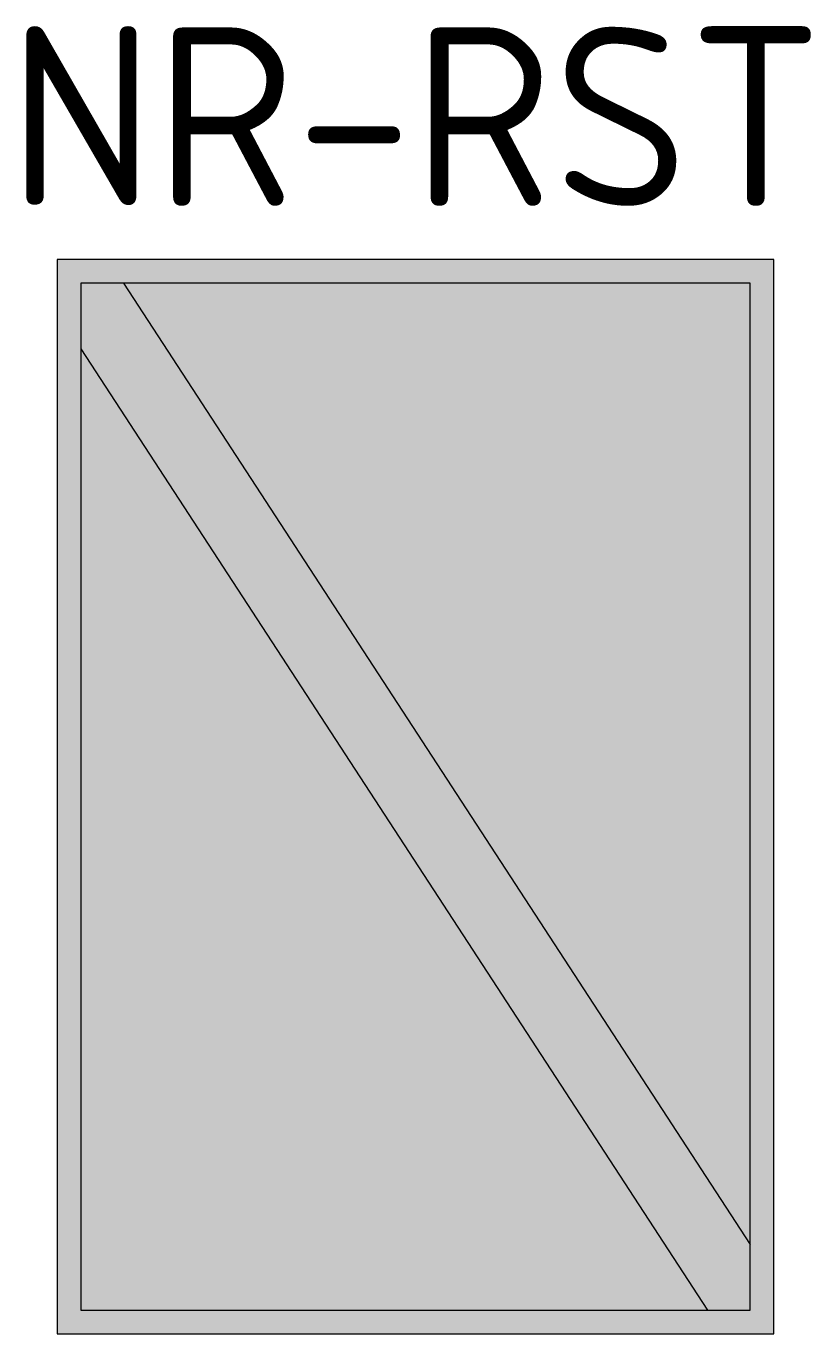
# Model space of a CAD drawing. Header units: metres. Extents: x -5.4 to 5.5, y 0 to 18.3.
import ezdxf
from ezdxf.enums import TextEntityAlignment as Align

# ---------------------------------------------------------------- set-up
doc = ezdxf.new("R2010")
doc.units = ezdxf.units.M
doc.styles.add('NLCS-ISO', font='NLCS-ISO.ttf')

msp = doc.modelspace()

# ---------------------------------------------------------------- hatches: boundary and pattern name
at = {"true_color": 0xf1f0ea}
h = msp.add_hatch(color=7, dxfattribs=at)
h.dxf.hatch_style = 1
h.paths.add_polyline_path([(4.67, 0.33), (4.67, 14.67), (-4.67, 14.67), (-4.67, 0.33)], flags=16)
h.paths.add_polyline_path([(5, 0), (5, 15), (-5, 15), (-5, 0)])
h = msp.add_hatch(color=7, dxfattribs=at)
h.dxf.hatch_style = 1
h.paths.add_polyline_path([(4.073, 0.33), (4.67, 0.33), (4.67, 1.246), (-4.073, 14.67), (-4.67, 14.67), (-4.67, 13.754)])
at = {"true_color": 0x005b8c}
h = msp.add_hatch(color=146, dxfattribs=at)
h.dxf.hatch_style = 1
h.paths.add_polyline_path([(-4.073, 14.67), (4.67, 1.246), (4.67, 14.67)], flags=17)
h = msp.add_hatch(color=146, dxfattribs=at)
h.dxf.hatch_style = 1
h.paths.add_polyline_path([(-4.67, 13.754), (-4.67, 0.33), (4.073, 0.33)])

# ---------------------------------------------------------------- linework, layer by layer
at = {"color": 146}
for p, q in [((-4.073, 14.67), (4.67, 1.246)), ((-4.67, 13.754), (4.073, 0.33))]:
    msp.add_line(p, q, dxfattribs=at)
msp.add_lwpolyline([(5, 0), (5, 15), (-5, 15), (-5, 0)], close=True, dxfattribs=at)
at = {"color": 7}
msp.add_lwpolyline([(4.67, 0.33), (4.67, 14.67), (-4.67, 14.67), (-4.67, 0.33)], close=True, dxfattribs=at)

# ---------------------------------------------------------------- texts
at = {"style": 'NLCS-ISO'}
msp.add_attdef('NR-RST', text='E.11', height=2.5, dxfattribs=at).set_placement((0, 15), align=Align.BOTTOM_CENTER)

doc.saveas('drawing.dxf')
